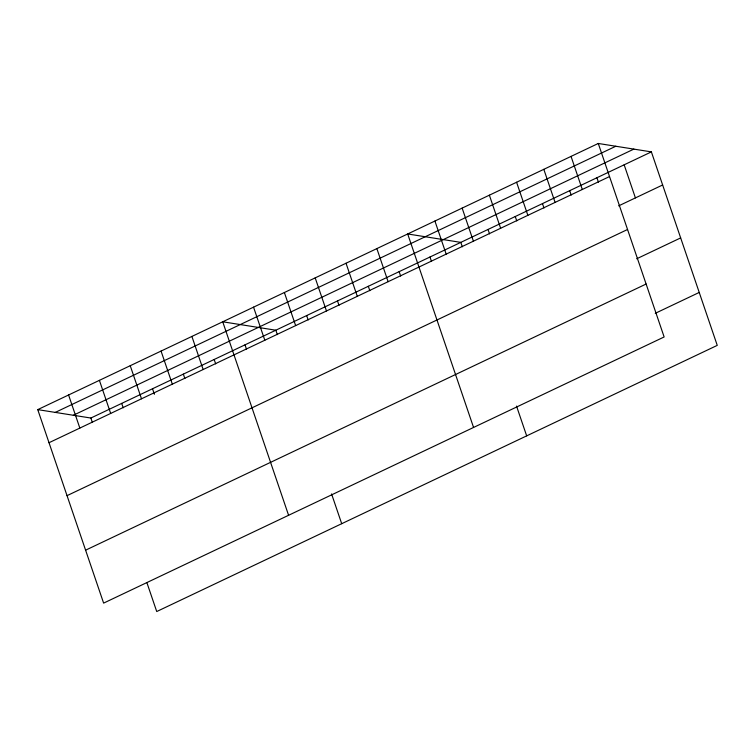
<?xml version="1.0" encoding="UTF-8"?>
<svg xmlns="http://www.w3.org/2000/svg" width="755" height="755" viewBox="0 0 755 755"><rect width="100%" height="100%" fill="white"/><g stroke="black" fill="none" stroke-linecap="round" stroke-linejoin="round"><path stroke-width="1.13" d="M598.271 143.469L664.136 336.966L103.624 603.113L37.75 409.625L598.271 143.469L651.376 151.887L717.25 345.375L156.729 611.531L146.97 582.86M55.275 412.4L615.797 146.253M73.339 415.259L633.851 149.112M37.75 409.625L90.864 418.034L651.376 151.887M49.018 442.713L609.53 176.557M618.666 205.86L662.645 184.975M67.035 495.648L627.556 229.492M636.682 258.786L680.661 237.91M85.598 550.178L646.12 284.031M655.255 313.325L699.234 292.44M624.159 164.816L635.417 197.904M596.931 177.736L598.432 182.153M571.044 156.398L582.303 189.486M569.704 190.666L571.205 195.083M543.817 169.328L555.085 202.415M542.477 203.595L543.977 208.002M516.59 182.257L527.858 215.345M515.259 216.525L516.76 220.932M489.372 195.177L500.631 228.265M488.032 229.454L489.533 233.861M462.145 208.106L473.404 241.194M462.305 246.791L460.805 242.374L407.691 233.965L473.564 427.453M516.533 406.096L526.669 435.871M434.918 221.036L446.177 254.124M429.973 257.021L431.482 261.428M399.15 271.658L400.65 276.066M376.868 248.603L388.127 281.69M368.317 286.296L369.818 290.703M346.035 263.24L357.294 296.328M337.494 300.934L338.995 305.341M315.203 277.878L326.471 310.966M306.662 315.571L308.163 319.978M284.38 292.515L295.639 325.603M277.34 334.616L275.83 330.209L222.725 321.79L288.589 515.288M331.568 493.921L341.704 523.696M253.548 307.153L264.816 340.241M245.007 344.846L246.507 349.263M214.175 359.484L215.675 363.901M191.893 336.428L203.152 369.516M183.352 374.121L184.852 378.538M161.06 351.075L172.329 384.163M152.519 388.759L154.397 394.28M130.237 365.713L141.496 398.8M121.687 403.397L123.197 407.813M99.405 380.35L110.674 413.438M90.864 418.034L92.365 422.451M68.582 394.988L79.841 428.076"/></g></svg>
